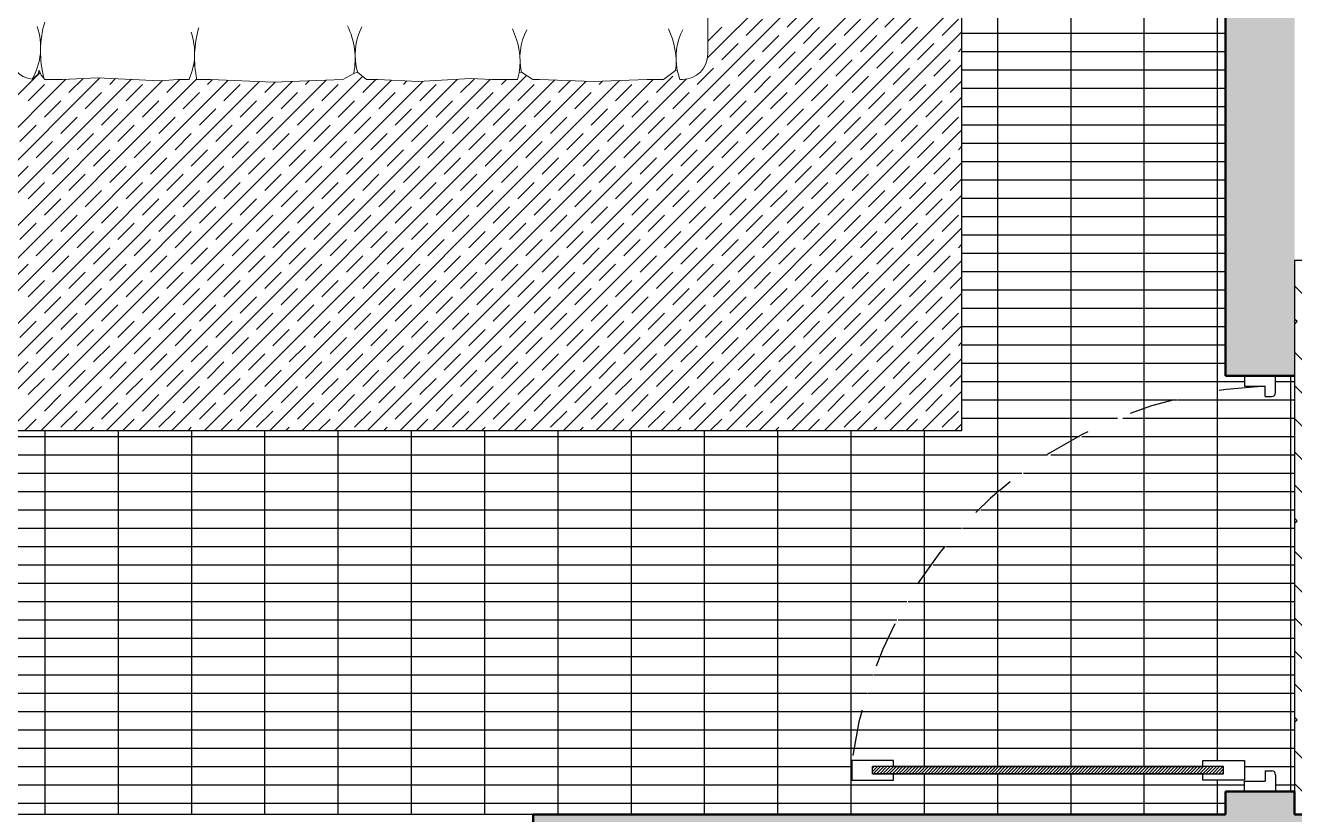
# Model space of a CAD drawing. Header units: millimetres. Extents: x 2999.9 to 3041.9, y 869.6 to 906.3.
# Drawn here: x 3004.869 to 3007.619, y 888.003 to 889.712 of the extents above; entities that cross this region are included whole.
import ezdxf

# ---------------------------------------------------------------- set-up
doc = ezdxf.new("R2010")
doc.units = ezdxf.units.MM
doc.linetypes.add('DASHED2', pattern=[9.525, 6.35, -3.175])
for name, color, linetype in [('1 proyeccion', 253, 'DASHED2'), ('1 puerta 0009', 242, 'Continuous'), ('1 puerta 002', 7, 'Continuous')]:
    doc.layers.add(name, color=color, linetype=linetype)
doc.layers.add('mori', color=166, linetype='Continuous', lineweight=30)
doc.layers.add('MOVI', color=7, linetype='Continuous', lineweight=9)

msp = doc.modelspace()

# ---------------------------------------------------------------- hatches: boundary and pattern name
at = {"layer": '1 puerta 0009'}
h = msp.add_hatch(dxfattribs=at)
h.set_pattern_fill('_USER', color=256, scale=0.0049, angle=225, style=0, pattern_type=0)
h.set_pattern_definition([(45, (0, 0), (-0.003464823228, 0.003464823228), [])])
h.paths.add_polyline_path([(3007.42, 888.1071), (3007.465, 888.1071), (3007.465, 888.0914), (3006.7045, 888.0914), (3006.7045, 888.1071), (3006.7495, 888.1071)])

# ---------------------------------------------------------------- linework, layer by layer
at = {"color": 251, "linetype": 'Continuous'}
for p, q in [((3006.9757, 888.7003), (3006.9757, 891.6736)), ((3007.1344, 888.8101), (3007.1344, 891.6736)), ((3007.2932, 888.8797), (3007.2932, 891.6736)), ((3007.4519, 888.9177), (3007.4519, 891.6736)), ((3006.8974, 889.6949), (3007.4688, 889.6949)), ((3006.8974, 889.6552), (3007.4688, 889.6552)), ((3006.8974, 889.6155), (3007.4688, 889.6155)), ((3006.8974, 889.5759), (3007.4688, 889.5759)), ((3006.8974, 889.5362), (3007.4688, 889.5362)), ((3006.8974, 889.4965), (3007.4688, 889.4965)), ((3006.8974, 889.4568), (3007.4688, 889.4568)), ((3006.8974, 889.4171), (3007.4688, 889.4171)), ((3006.8974, 889.3774), (3007.4688, 889.3774)), ((3006.8974, 889.3377), (3007.4688, 889.3377)), ((3006.8974, 889.298), (3007.4688, 889.298)), ((3006.8974, 889.2584), (3007.4688, 889.2584)), ((3006.8974, 889.2187), (3007.4688, 889.2187)), ((3006.8974, 889.179), (3007.4688, 889.179)), ((3007.6603, 889.1064), (3007.6188, 889.148)), ((3006.8974, 889.1393), (3007.4688, 889.1393)), ((3006.8974, 889.0996), (3007.4688, 889.0996)), ((3006.8974, 889.0599), (3007.4688, 889.0599)), ((3007.6244, 889.0705), (3007.6188, 889.0761)), ((3007.6188, 889.0648), (3007.6244, 889.0705)), ((3006.8974, 889.0202), (3007.4688, 889.0202)), ((3007.804, 888.819), (3007.6188, 889.0043)), ((3006.8974, 888.9805), (3007.4688, 888.9805)), ((3007.6107, 888.0531), (3007.6107, 888.9531)), ((3006.8974, 888.9409), (3007.51, 888.9409)), ((3007.5775, 888.9409), (3007.6188, 888.9409)), ((3007.7681, 888.7831), (3007.6188, 888.9324)), ((3006.8974, 888.9012), (3007.3633, 888.9012)), ((3007.3651, 888.9012), (3007.6188, 888.9012)), ((3007.4519, 888.1206), (3007.4519, 888.9171)), ((3007.2932, 888.1071), (3007.2932, 888.8795)), ((3006.8974, 888.8615), (3007.2353, 888.8615)), ((3007.2467, 888.8615), (3007.6188, 888.8615)), ((3007.7322, 888.7472), (3007.6188, 888.8606)), ((3003.9692, 888.8218), (3007.1528, 888.8218)), ((3004.9119, 888.0031), (3004.9119, 888.8338)), ((3005.0707, 888.0031), (3005.0707, 888.8338)), ((3005.2294, 888.0031), (3005.2294, 888.8338)), ((3005.3882, 888.0031), (3005.3882, 888.8338)), ((3005.5469, 888.0031), (3005.5469, 888.8338)), ((3005.7057, 888.0031), (3005.7057, 888.8338)), ((3005.8644, 888.0031), (3005.8644, 888.8338)), ((3006.0232, 888.0031), (3006.0232, 888.8338)), ((3006.1819, 888.0031), (3006.1819, 888.8338)), ((3006.3407, 888.0031), (3006.3407, 888.8338)), ((3006.4994, 888.0031), (3006.4994, 888.8338)), ((3006.6582, 888.0031), (3006.6582, 888.8338)), ((3006.8169, 888.5195), (3006.8169, 888.8338)), ((3007.1579, 888.8218), (3007.6188, 888.8218)), ((3007.1344, 888.1071), (3007.1344, 888.8098)), ((3007.6963, 888.7113), (3007.6188, 888.7888)), ((3003.9692, 888.7821), (3007.0837, 888.7821)), ((3007.0905, 888.7821), (3007.6188, 888.7821)), ((3003.9692, 888.7424), (3007.0281, 888.7424)), ((3007.0313, 888.7424), (3007.6188, 888.7424)), ((3003.9692, 888.7027), (3006.9789, 888.7027)), ((3006.981, 888.7027), (3007.6188, 888.7027)), ((3007.6603, 888.6753), (3007.6188, 888.7169)), ((3006.9757, 888.1071), (3006.9757, 888.6977)), ((3003.9692, 888.663), (3006.9364, 888.663)), ((3006.9392, 888.663), (3007.6188, 888.663)), ((3003.9692, 888.6234), (3006.8973, 888.6234)), ((3006.8996, 888.6234), (3007.6188, 888.6234)), ((3007.6244, 888.6394), (3007.6188, 888.6451)), ((3007.6188, 888.6338), (3007.6244, 888.6394)), ((3003.9692, 888.5837), (3006.8627, 888.5837)), ((3006.8638, 888.5837), (3007.6188, 888.5837)), ((3007.804, 888.388), (3007.6188, 888.5732)), ((3003.9692, 888.544), (3006.8328, 888.544)), ((3006.8355, 888.544), (3007.6188, 888.544)), ((3006.8169, 888.1071), (3006.8169, 888.518)), ((3003.9692, 888.5043), (3006.8071, 888.5043)), ((3006.8072, 888.5043), (3007.6188, 888.5043)), ((3007.7681, 888.3521), (3007.6188, 888.5014)), ((3003.9692, 888.4646), (3006.7789, 888.4646)), ((3006.7815, 888.4646), (3007.6188, 888.4646)), ((3007.7322, 888.3161), (3007.6188, 888.4295)), ((3003.9692, 888.4249), (3006.7572, 888.4249)), ((3006.7599, 888.4249), (3007.6188, 888.4249)), ((3003.9692, 888.3852), (3006.7404, 888.3852)), ((3006.7418, 888.3852), (3007.6188, 888.3852)), ((3003.9692, 888.3455), (3006.7237, 888.3455)), ((3006.7238, 888.3455), (3007.6188, 888.3455)), ((3007.6963, 888.2802), (3007.6188, 888.3577)), ((3003.9692, 888.3059), (3006.7058, 888.3059)), ((3006.7069, 888.3059), (3007.6188, 888.3059)), ((3003.9692, 888.2662), (3006.6929, 888.2662)), ((3006.6942, 888.2662), (3007.6188, 888.2662)), ((3007.6603, 888.2443), (3007.6188, 888.2859)), ((3003.9692, 888.2265), (3006.6838, 888.2265)), ((3006.6848, 888.2265), (3007.6188, 888.2265)), ((3007.6244, 888.2084), (3007.6188, 888.214)), ((3007.6188, 888.2027), (3007.6244, 888.2084)), ((3003.9692, 888.1868), (3006.6747, 888.1868)), ((3006.6753, 888.1868), (3007.6188, 888.1868)), ((3003.9692, 888.1471), (3006.6656, 888.1471)), ((3006.6658, 888.1471), (3007.6188, 888.1471)), ((3007.7578, 888.0031), (3007.6188, 888.1422)), ((3003.9692, 888.1074), (3006.6595, 888.1074)), ((3006.7495, 888.1074), (3007.42, 888.1074)), ((3007.51, 888.1074), (3007.6188, 888.1074)), ((3006.8169, 888.0031), (3006.8169, 888.0914)), ((3006.9757, 888.0031), (3006.9757, 888.0914)), ((3007.1344, 888.0031), (3007.1344, 888.0914)), ((3007.2932, 888.0031), (3007.2932, 888.0914)), ((3007.4519, 888.0031), (3007.4519, 888.0779)), ((3007.686, 888.0031), (3007.6188, 888.0703)), ((3003.9692, 888.0677), (3007.51, 888.0677)), ((3007.5775, 888.0677), (3007.6188, 888.0677)), ((3003.9692, 888.028), (3007.4688, 888.028))]:
    msp.add_line(p, q, dxfattribs=at)
for p, q in [((3006.8974, 890.4835), (3006.8974, 888.8338)), ((3011.8297, 889.2031), (3007.6188, 889.2031)), ((3007.6188, 889.2031), (3007.6188, 888.0031)), ((3006.8974, 888.8338), (3004.2748, 888.8338)), ((3007.6188, 888.0031), (3011.8297, 888.0031))]:
    msp.add_line(p, q)
at = {"color": 31, "linetype": 'Continuous'}
for p, q in [((3006.3468, 889.6415), (3006.8974, 890.1921)), ((3005.6098, 888.8338), (3006.8974, 890.1214)), ((3005.6805, 888.8338), (3006.8974, 890.0507)), ((3005.7512, 888.8338), (3006.8974, 889.98)), ((3005.8219, 888.8338), (3006.8974, 889.9093)), ((3005.8926, 888.8338), (3006.8974, 889.8386)), ((3005.9634, 888.8338), (3006.8974, 889.7678)), ((3006.4307, 889.6902), (3006.4661, 889.7255)), ((3006.5191, 889.7079), (3006.5545, 889.7432)), ((3006.6428, 889.6902), (3006.6782, 889.7255)), ((3006.7312, 889.7079), (3006.7666, 889.7432)), ((3006.855, 889.6902), (3006.8903, 889.7255)), ((3006.0341, 888.8338), (3006.8974, 889.6971)), ((3006.3475, 889.6777), (3006.3777, 889.7079)), ((3006.5545, 889.6725), (3006.5898, 889.7079)), ((3006.7666, 889.6725), (3006.8019, 889.7079)), ((3006.3777, 889.6372), (3006.413, 889.6725)), ((3006.4661, 889.6548), (3006.5014, 889.6902)), ((3006.5898, 889.6372), (3006.6252, 889.6725)), ((3006.6782, 889.6548), (3006.7136, 889.6902)), ((3006.8019, 889.6372), (3006.8373, 889.6725)), ((3006.413, 889.6018), (3006.4484, 889.6372)), ((3006.5014, 889.6195), (3006.5368, 889.6548)), ((3006.6252, 889.6018), (3006.6605, 889.6372)), ((3006.7136, 889.6195), (3006.7489, 889.6548)), ((3006.8373, 889.6018), (3006.8727, 889.6372)), ((3006.8903, 889.6548), (3006.8974, 889.6619)), ((3004.2748, 888.9837), (3004.901, 889.6099)), ((3005.2326, 889.6234), (3005.2364, 889.6273)), ((3006.1048, 888.8338), (3006.8974, 889.6264)), ((3006.3246, 889.5841), (3006.36, 889.6195)), ((3006.5368, 889.5841), (3006.5721, 889.6195)), ((3006.7489, 889.5841), (3006.7843, 889.6195)), ((3004.2748, 888.8423), (3005.0307, 889.5982)), ((3004.2748, 888.913), (3004.957, 889.5953)), ((3004.337, 888.8338), (3005.0982, 889.595)), ((3004.4077, 888.8338), (3005.1664, 889.5925)), ((3004.4784, 888.8338), (3005.2405, 889.5959)), ((3004.5491, 888.8338), (3005.3085, 889.5932)), ((3004.6198, 888.8338), (3005.3762, 889.5902)), ((3004.6906, 888.8338), (3005.4472, 889.5905)), ((3004.7613, 888.8338), (3005.5209, 889.5935)), ((3004.832, 888.8338), (3005.5998, 889.6016)), ((3004.8751, 889.5488), (3004.9104, 889.5841)), ((3004.9027, 888.8338), (3005.6623, 889.5934)), ((3004.9635, 889.5664), (3004.994, 889.597)), ((3004.9734, 888.8338), (3005.7306, 889.591)), ((3005.0441, 888.8338), (3005.8055, 889.5952)), ((3005.0519, 889.5841), (3005.0644, 889.5966)), ((3005.0872, 889.5488), (3005.1226, 889.5841)), ((3005.1148, 888.8338), (3005.8761, 889.5951)), ((3005.1756, 889.5664), (3005.2041, 889.5949)), ((3005.1855, 888.8338), (3005.9551, 889.6034)), ((3005.2562, 888.8338), (3006.0161, 889.5937)), ((3005.264, 889.5841), (3005.2746, 889.5947)), ((3005.2993, 889.5488), (3005.3347, 889.5841)), ((3005.327, 888.8338), (3006.0842, 889.5911)), ((3005.3877, 889.5664), (3005.4103, 889.589)), ((3005.3977, 888.8338), (3006.1565, 889.5927)), ((3005.4684, 888.8338), (3006.2295, 889.5949)), ((3005.4761, 889.5841), (3005.484, 889.592)), ((3005.5115, 889.5488), (3005.5468, 889.5841)), ((3005.5391, 888.8338), (3006.3009, 889.5956)), ((3005.5999, 889.5664), (3005.6283, 889.5949)), ((3005.6882, 889.5841), (3005.6958, 889.5917)), ((3005.7236, 889.5488), (3005.759, 889.5841)), ((3005.812, 889.5664), (3005.8421, 889.5965)), ((3005.9004, 889.5841), (3005.9112, 889.5949)), ((3005.9357, 889.5488), (3005.9711, 889.5841)), ((3006.0241, 889.5664), (3006.0501, 889.5924)), ((3006.1125, 889.5841), (3006.1197, 889.5913)), ((3006.1479, 889.5488), (3006.1832, 889.5841)), ((3006.2363, 889.5664), (3006.2716, 889.6018)), ((3006.36, 889.5488), (3006.3954, 889.5841)), ((3006.4484, 889.5664), (3006.4837, 889.6018)), ((3006.5721, 889.5488), (3006.6075, 889.5841)), ((3006.6605, 889.5664), (3006.6959, 889.6018)), ((3006.7843, 889.5488), (3006.8196, 889.5841)), ((3006.8727, 889.5664), (3006.8974, 889.5912)), ((3004.9988, 889.5311), (3005.0342, 889.5664)), ((3005.211, 889.5311), (3005.2463, 889.5664)), ((3005.4231, 889.5311), (3005.4584, 889.5664)), ((3005.6352, 889.5311), (3005.6706, 889.5664)), ((3005.8473, 889.5311), (3005.8827, 889.5664)), ((3006.0595, 889.5311), (3006.0948, 889.5664)), ((3006.1755, 888.8338), (3006.8974, 889.5557)), ((3006.2716, 889.5311), (3006.307, 889.5664)), ((3006.4837, 889.5311), (3006.5191, 889.5664)), ((3006.6959, 889.5311), (3006.7312, 889.5664)), ((3004.9104, 889.5134), (3004.9458, 889.5488)), ((3005.0342, 889.4957), (3005.0695, 889.5311)), ((3005.1226, 889.5134), (3005.1579, 889.5488)), ((3005.2463, 889.4957), (3005.2817, 889.5311)), ((3005.3347, 889.5134), (3005.3701, 889.5488)), ((3005.4584, 889.4957), (3005.4938, 889.5311)), ((3005.5468, 889.5134), (3005.5822, 889.5488)), ((3005.6706, 889.4957), (3005.7059, 889.5311)), ((3005.759, 889.5134), (3005.7943, 889.5488)), ((3005.8827, 889.4957), (3005.9181, 889.5311)), ((3005.9711, 889.5134), (3006.0064, 889.5488)), ((3006.0948, 889.4957), (3006.1302, 889.5311)), ((3006.1832, 889.5134), (3006.2186, 889.5488)), ((3006.307, 889.4957), (3006.3423, 889.5311)), ((3006.3954, 889.5134), (3006.4307, 889.5488)), ((3006.5191, 889.4957), (3006.5545, 889.5311)), ((3006.6075, 889.5134), (3006.6428, 889.5488)), ((3006.7312, 889.4957), (3006.7666, 889.5311)), ((3006.8196, 889.5134), (3006.855, 889.5488)), ((3004.9458, 889.4781), (3004.9811, 889.5134)), ((3005.1579, 889.4781), (3005.1933, 889.5134)), ((3005.3701, 889.4781), (3005.4054, 889.5134)), ((3005.5822, 889.4781), (3005.6175, 889.5134)), ((3005.7943, 889.4781), (3005.8297, 889.5134)), ((3006.0064, 889.4781), (3006.0418, 889.5134)), ((3006.2186, 889.4781), (3006.2539, 889.5134)), ((3006.4307, 889.4781), (3006.4661, 889.5134)), ((3006.6428, 889.4781), (3006.6782, 889.5134)), ((3006.855, 889.4781), (3006.8903, 889.5134)), ((3004.8574, 889.4604), (3004.8928, 889.4957)), ((3004.9811, 889.4427), (3005.0165, 889.4781)), ((3005.0695, 889.4604), (3005.1049, 889.4957)), ((3005.1933, 889.4427), (3005.2286, 889.4781)), ((3005.2817, 889.4604), (3005.317, 889.4957)), ((3005.4054, 889.4427), (3005.4408, 889.4781)), ((3005.4938, 889.4604), (3005.5292, 889.4957)), ((3005.6175, 889.4427), (3005.6529, 889.4781)), ((3005.7059, 889.4604), (3005.7413, 889.4957)), ((3005.8297, 889.4427), (3005.865, 889.4781)), ((3005.9181, 889.4604), (3005.9534, 889.4957)), ((3006.0418, 889.4427), (3006.0772, 889.4781)), ((3006.1302, 889.4604), (3006.1655, 889.4957)), ((3006.2462, 888.8338), (3006.8974, 889.485)), ((3006.2539, 889.4427), (3006.2893, 889.4781)), ((3006.3423, 889.4604), (3006.3777, 889.4957)), ((3006.4661, 889.4427), (3006.5014, 889.4781)), ((3006.5545, 889.4604), (3006.5898, 889.4957)), ((3006.6782, 889.4427), (3006.7136, 889.4781)), ((3006.7666, 889.4604), (3006.8019, 889.4957)), ((3004.8928, 889.425), (3004.9281, 889.4604)), ((3005.1049, 889.425), (3005.1402, 889.4604)), ((3005.317, 889.425), (3005.3524, 889.4604)), ((3005.5292, 889.425), (3005.5645, 889.4604)), ((3005.7413, 889.425), (3005.7766, 889.4604)), ((3005.9534, 889.425), (3005.9888, 889.4604)), ((3006.1655, 889.425), (3006.2009, 889.4604)), ((3006.3777, 889.425), (3006.413, 889.4604)), ((3006.5898, 889.425), (3006.6252, 889.4604)), ((3006.8019, 889.425), (3006.8373, 889.4604)), ((3006.8903, 889.4427), (3006.8974, 889.4497)), ((3004.9281, 889.3897), (3004.9635, 889.425)), ((3005.0165, 889.4073), (3005.0519, 889.4427)), ((3005.1402, 889.3897), (3005.1756, 889.425)), ((3005.2286, 889.4073), (3005.264, 889.4427)), ((3005.3524, 889.3897), (3005.3877, 889.425)), ((3005.4408, 889.4073), (3005.4761, 889.4427)), ((3005.5645, 889.3897), (3005.5999, 889.425)), ((3005.6529, 889.4073), (3005.6882, 889.4427)), ((3005.7766, 889.3897), (3005.812, 889.425)), ((3005.865, 889.4073), (3005.9004, 889.4427)), ((3005.9888, 889.3897), (3006.0241, 889.425)), ((3006.0772, 889.4073), (3006.1125, 889.4427)), ((3006.2009, 889.3897), (3006.2363, 889.425)), ((3006.2893, 889.4073), (3006.3246, 889.4427)), ((3006.413, 889.3897), (3006.4484, 889.425)), ((3006.5014, 889.4073), (3006.5368, 889.4427)), ((3006.6252, 889.3897), (3006.6605, 889.425)), ((3006.7136, 889.4073), (3006.7489, 889.4427)), ((3006.8373, 889.3897), (3006.8727, 889.425)), ((3004.8397, 889.372), (3004.8751, 889.4073)), ((3004.9635, 889.3543), (3004.9988, 889.3897)), ((3005.0519, 889.372), (3005.0872, 889.4073)), ((3005.1756, 889.3543), (3005.211, 889.3897)), ((3005.264, 889.372), (3005.2993, 889.4073)), ((3005.3877, 889.3543), (3005.4231, 889.3897)), ((3005.4761, 889.372), (3005.5115, 889.4073)), ((3005.5999, 889.3543), (3005.6352, 889.3897)), ((3005.6882, 889.372), (3005.7236, 889.4073)), ((3005.812, 889.3543), (3005.8473, 889.3897)), ((3005.9004, 889.372), (3005.9357, 889.4073)), ((3006.0241, 889.3543), (3006.0595, 889.3897)), ((3006.1125, 889.372), (3006.1479, 889.4073)), ((3006.2363, 889.3543), (3006.2716, 889.3897)), ((3006.3169, 888.8338), (3006.8974, 889.4143)), ((3006.3246, 889.372), (3006.36, 889.4073)), ((3006.4484, 889.3543), (3006.4837, 889.3897)), ((3006.5368, 889.372), (3006.5721, 889.4073)), ((3006.6605, 889.3543), (3006.6959, 889.3897)), ((3006.7489, 889.372), (3006.7843, 889.4073)), ((3004.8751, 889.3366), (3004.9104, 889.372)), ((3005.0872, 889.3366), (3005.1226, 889.372)), ((3005.2993, 889.3366), (3005.3347, 889.372)), ((3005.5115, 889.3366), (3005.5468, 889.372)), ((3005.7236, 889.3366), (3005.759, 889.372)), ((3005.9357, 889.3366), (3005.9711, 889.372)), ((3006.1479, 889.3366), (3006.1832, 889.372)), ((3006.36, 889.3366), (3006.3954, 889.372)), ((3006.5721, 889.3366), (3006.6075, 889.372)), ((3006.7843, 889.3366), (3006.8196, 889.372)), ((3006.8727, 889.3543), (3006.8974, 889.379)), ((3004.9104, 889.3013), (3004.9458, 889.3366)), ((3004.9988, 889.319), (3005.0342, 889.3543)), ((3005.1226, 889.3013), (3005.1579, 889.3366)), ((3005.211, 889.319), (3005.2463, 889.3543)), ((3005.3347, 889.3013), (3005.3701, 889.3366)), ((3005.4231, 889.319), (3005.4584, 889.3543)), ((3005.5468, 889.3013), (3005.5822, 889.3366)), ((3005.6352, 889.319), (3005.6706, 889.3543)), ((3005.759, 889.3013), (3005.7943, 889.3366)), ((3005.8473, 889.319), (3005.8827, 889.3543)), ((3005.9711, 889.3013), (3006.0064, 889.3366)), ((3006.0595, 889.319), (3006.0948, 889.3543)), ((3006.1832, 889.3013), (3006.2186, 889.3366)), ((3006.2716, 889.319), (3006.307, 889.3543)), ((3006.3876, 888.8338), (3006.8974, 889.3436)), ((3006.3954, 889.3013), (3006.4307, 889.3366)), ((3006.4837, 889.319), (3006.5191, 889.3543)), ((3006.6075, 889.3013), (3006.6428, 889.3366)), ((3006.6959, 889.319), (3006.7312, 889.3543)), ((3006.8196, 889.3013), (3006.855, 889.3366)), ((3005.0342, 889.2836), (3005.0695, 889.319)), ((3005.2463, 889.2836), (3005.2817, 889.319)), ((3005.4584, 889.2836), (3005.4938, 889.319)), ((3005.6706, 889.2836), (3005.7059, 889.319)), ((3005.8827, 889.2836), (3005.9181, 889.319)), ((3006.0948, 889.2836), (3006.1302, 889.319)), ((3006.307, 889.2836), (3006.3423, 889.319)), ((3006.5191, 889.2836), (3006.5545, 889.319)), ((3006.7312, 889.2836), (3006.7666, 889.319)), ((3004.8574, 889.2482), (3004.8928, 889.2836)), ((3004.9458, 889.2659), (3004.9811, 889.3013)), ((3005.0695, 889.2482), (3005.1049, 889.2836)), ((3005.1579, 889.2659), (3005.1933, 889.3013)), ((3005.2817, 889.2482), (3005.317, 889.2836)), ((3005.3701, 889.2659), (3005.4054, 889.3013)), ((3005.4938, 889.2482), (3005.5292, 889.2836)), ((3005.5822, 889.2659), (3005.6175, 889.3013)), ((3005.7059, 889.2482), (3005.7413, 889.2836)), ((3005.7943, 889.2659), (3005.8297, 889.3013)), ((3005.9181, 889.2482), (3005.9534, 889.2836)), ((3006.0064, 889.2659), (3006.0418, 889.3013)), ((3006.1302, 889.2482), (3006.1655, 889.2836)), ((3006.2186, 889.2659), (3006.2539, 889.3013)), ((3006.3423, 889.2482), (3006.3777, 889.2836)), ((3006.4307, 889.2659), (3006.4661, 889.3013)), ((3006.5545, 889.2482), (3006.5898, 889.2836)), ((3006.6428, 889.2659), (3006.6782, 889.3013)), ((3006.7666, 889.2482), (3006.8019, 889.2836)), ((3006.855, 889.2659), (3006.8903, 889.3013)), ((3004.9811, 889.2306), (3005.0165, 889.2659)), ((3005.1933, 889.2306), (3005.2286, 889.2659)), ((3005.4054, 889.2306), (3005.4408, 889.2659)), ((3005.6175, 889.2306), (3005.6529, 889.2659)), ((3005.8297, 889.2306), (3005.865, 889.2659)), ((3006.0418, 889.2306), (3006.0772, 889.2659)), ((3006.2539, 889.2306), (3006.2893, 889.2659)), ((3006.4583, 888.8338), (3006.8974, 889.2729)), ((3006.4661, 889.2306), (3006.5014, 889.2659)), ((3006.6782, 889.2306), (3006.7136, 889.2659)), ((3004.8928, 889.2129), (3004.9281, 889.2482)), ((3005.0165, 889.1952), (3005.0519, 889.2306)), ((3005.1049, 889.2129), (3005.1402, 889.2482)), ((3005.2286, 889.1952), (3005.264, 889.2306)), ((3005.317, 889.2129), (3005.3524, 889.2482)), ((3005.4408, 889.1952), (3005.4761, 889.2306)), ((3005.5292, 889.2129), (3005.5645, 889.2482)), ((3005.6529, 889.1952), (3005.6882, 889.2306)), ((3005.7413, 889.2129), (3005.7766, 889.2482)), ((3005.865, 889.1952), (3005.9004, 889.2306)), ((3005.9534, 889.2129), (3005.9888, 889.2482)), ((3006.0772, 889.1952), (3006.1125, 889.2306)), ((3006.1655, 889.2129), (3006.2009, 889.2482)), ((3006.2893, 889.1952), (3006.3246, 889.2306)), ((3006.3777, 889.2129), (3006.413, 889.2482)), ((3006.5014, 889.1952), (3006.5368, 889.2306)), ((3006.5898, 889.2129), (3006.6252, 889.2482)), ((3006.7136, 889.1952), (3006.7489, 889.2306)), ((3006.8019, 889.2129), (3006.8373, 889.2482)), ((3006.8903, 889.2306), (3006.8974, 889.2376)), ((3004.9281, 889.1775), (3004.9635, 889.2129)), ((3005.1402, 889.1775), (3005.1756, 889.2129)), ((3005.3524, 889.1775), (3005.3877, 889.2129)), ((3005.5645, 889.1775), (3005.5999, 889.2129)), ((3005.7766, 889.1775), (3005.812, 889.2129)), ((3005.9888, 889.1775), (3006.0241, 889.2129)), ((3006.2009, 889.1775), (3006.2363, 889.2129)), ((3006.413, 889.1775), (3006.4484, 889.2129)), ((3006.529, 888.8338), (3006.8974, 889.2022)), ((3006.6252, 889.1775), (3006.6605, 889.2129)), ((3006.8373, 889.1775), (3006.8727, 889.2129)), ((3004.8397, 889.1599), (3004.8751, 889.1952)), ((3004.9635, 889.1422), (3004.9988, 889.1775)), ((3005.0519, 889.1599), (3005.0872, 889.1952)), ((3005.1756, 889.1422), (3005.211, 889.1775)), ((3005.264, 889.1599), (3005.2993, 889.1952)), ((3005.3877, 889.1422), (3005.4231, 889.1775)), ((3005.4761, 889.1599), (3005.5115, 889.1952)), ((3005.5999, 889.1422), (3005.6352, 889.1775)), ((3005.6882, 889.1599), (3005.7236, 889.1952)), ((3005.812, 889.1422), (3005.8473, 889.1775)), ((3005.9004, 889.1599), (3005.9357, 889.1952)), ((3006.0241, 889.1422), (3006.0595, 889.1775)), ((3006.1125, 889.1599), (3006.1479, 889.1952)), ((3006.2363, 889.1422), (3006.2716, 889.1775)), ((3006.3246, 889.1599), (3006.36, 889.1952)), ((3006.4484, 889.1422), (3006.4837, 889.1775)), ((3006.5368, 889.1599), (3006.5721, 889.1952)), ((3006.6605, 889.1422), (3006.6959, 889.1775)), ((3006.7489, 889.1599), (3006.7843, 889.1952)), ((3004.8751, 889.1245), (3004.9104, 889.1599)), ((3004.9988, 889.1068), (3005.0342, 889.1422)), ((3005.0872, 889.1245), (3005.1226, 889.1599)), ((3005.211, 889.1068), (3005.2463, 889.1422)), ((3005.2993, 889.1245), (3005.3347, 889.1599)), ((3005.4231, 889.1068), (3005.4584, 889.1422)), ((3005.5115, 889.1245), (3005.5468, 889.1599)), ((3005.6352, 889.1068), (3005.6706, 889.1422)), ((3005.7236, 889.1245), (3005.759, 889.1599)), ((3005.8473, 889.1068), (3005.8827, 889.1422)), ((3005.9357, 889.1245), (3005.9711, 889.1599)), ((3006.0595, 889.1068), (3006.0948, 889.1422)), ((3006.1479, 889.1245), (3006.1832, 889.1599)), ((3006.2716, 889.1068), (3006.307, 889.1422)), ((3006.36, 889.1245), (3006.3954, 889.1599)), ((3006.4837, 889.1068), (3006.5191, 889.1422)), ((3006.5721, 889.1245), (3006.6075, 889.1599)), ((3006.6959, 889.1068), (3006.7312, 889.1422)), ((3006.7843, 889.1245), (3006.8196, 889.1599)), ((3006.8727, 889.1422), (3006.8974, 889.1669)), ((3004.9104, 889.0891), (3004.9458, 889.1245)), ((3005.1226, 889.0891), (3005.1579, 889.1245)), ((3005.3347, 889.0891), (3005.3701, 889.1245)), ((3005.5468, 889.0891), (3005.5822, 889.1245)), ((3005.759, 889.0891), (3005.7943, 889.1245)), ((3005.9711, 889.0891), (3006.0064, 889.1245)), ((3006.1832, 889.0891), (3006.2186, 889.1245)), ((3006.3954, 889.0891), (3006.4307, 889.1245)), ((3006.5997, 888.8338), (3006.8974, 889.1314)), ((3006.6075, 889.0891), (3006.6428, 889.1245)), ((3006.8196, 889.0891), (3006.855, 889.1245)), ((3004.9458, 889.0538), (3004.9811, 889.0891)), ((3005.0342, 889.0715), (3005.0695, 889.1068)), ((3005.1579, 889.0538), (3005.1933, 889.0891)), ((3005.2463, 889.0715), (3005.2817, 889.1068)), ((3005.3701, 889.0538), (3005.4054, 889.0891)), ((3005.4584, 889.0715), (3005.4938, 889.1068)), ((3005.5822, 889.0538), (3005.6175, 889.0891)), ((3005.6706, 889.0715), (3005.7059, 889.1068)), ((3005.7943, 889.0538), (3005.8297, 889.0891)), ((3005.8827, 889.0715), (3005.9181, 889.1068)), ((3006.0064, 889.0538), (3006.0418, 889.0891)), ((3006.0948, 889.0715), (3006.1302, 889.1068)), ((3006.2186, 889.0538), (3006.2539, 889.0891)), ((3006.307, 889.0715), (3006.3423, 889.1068)), ((3006.4307, 889.0538), (3006.4661, 889.0891)), ((3006.5191, 889.0715), (3006.5545, 889.1068)), ((3006.6428, 889.0538), (3006.6782, 889.0891)), ((3006.7312, 889.0715), (3006.7666, 889.1068)), ((3006.855, 889.0538), (3006.8903, 889.0891)), ((3004.8574, 889.0361), (3004.8928, 889.0715)), ((3005.0695, 889.0361), (3005.1049, 889.0715)), ((3005.2817, 889.0361), (3005.317, 889.0715)), ((3005.4938, 889.0361), (3005.5292, 889.0715)), ((3005.7059, 889.0361), (3005.7413, 889.0715)), ((3005.9181, 889.0361), (3005.9534, 889.0715)), ((3006.1302, 889.0361), (3006.1655, 889.0715)), ((3006.3423, 889.0361), (3006.3777, 889.0715)), ((3006.5545, 889.0361), (3006.5898, 889.0715)), ((3006.6705, 888.8338), (3006.8974, 889.0607)), ((3006.7666, 889.0361), (3006.8019, 889.0715)), ((3004.8928, 889.0008), (3004.9281, 889.0361)), ((3004.9811, 889.0184), (3005.0165, 889.0538)), ((3005.1049, 889.0008), (3005.1402, 889.0361)), ((3005.1933, 889.0184), (3005.2286, 889.0538)), ((3005.317, 889.0008), (3005.3524, 889.0361)), ((3005.4054, 889.0184), (3005.4408, 889.0538)), ((3005.5292, 889.0008), (3005.5645, 889.0361)), ((3005.6175, 889.0184), (3005.6529, 889.0538)), ((3005.7413, 889.0008), (3005.7766, 889.0361)), ((3005.8297, 889.0184), (3005.865, 889.0538)), ((3005.9534, 889.0008), (3005.9888, 889.0361)), ((3006.0418, 889.0184), (3006.0772, 889.0538)), ((3006.1655, 889.0008), (3006.2009, 889.0361)), ((3006.2539, 889.0184), (3006.2893, 889.0538)), ((3006.3777, 889.0008), (3006.413, 889.0361)), ((3006.4661, 889.0184), (3006.5014, 889.0538)), ((3006.5898, 889.0008), (3006.6252, 889.0361)), ((3006.6782, 889.0184), (3006.7136, 889.0538)), ((3006.8019, 889.0008), (3006.8373, 889.0361)), ((3005.0165, 888.9831), (3005.0519, 889.0184)), ((3005.2286, 888.9831), (3005.264, 889.0184)), ((3005.4408, 888.9831), (3005.4761, 889.0184)), ((3005.6529, 888.9831), (3005.6882, 889.0184)), ((3005.865, 888.9831), (3005.9004, 889.0184)), ((3006.0772, 888.9831), (3006.1125, 889.0184)), ((3006.2893, 888.9831), (3006.3246, 889.0184)), ((3006.5014, 888.9831), (3006.5368, 889.0184)), ((3006.7136, 888.9831), (3006.7489, 889.0184)), ((3006.8903, 889.0184), (3006.8974, 889.0255)), ((3004.8397, 888.9477), (3004.8751, 888.9831)), ((3004.9281, 888.9654), (3004.9635, 889.0008)), ((3005.0519, 888.9477), (3005.0872, 888.9831)), ((3005.1402, 888.9654), (3005.1756, 889.0008)), ((3005.264, 888.9477), (3005.2993, 888.9831)), ((3005.3524, 888.9654), (3005.3877, 889.0008)), ((3005.4761, 888.9477), (3005.5115, 888.9831)), ((3005.5645, 888.9654), (3005.5999, 889.0008)), ((3005.6882, 888.9477), (3005.7236, 888.9831)), ((3005.7766, 888.9654), (3005.812, 889.0008)), ((3005.9004, 888.9477), (3005.9357, 888.9831)), ((3005.9888, 888.9654), (3006.0241, 889.0008)), ((3006.1125, 888.9477), (3006.1479, 888.9831)), ((3006.2009, 888.9654), (3006.2363, 889.0008)), ((3006.3246, 888.9477), (3006.36, 888.9831)), ((3006.413, 888.9654), (3006.4484, 889.0008)), ((3006.5368, 888.9477), (3006.5721, 888.9831)), ((3006.6252, 888.9654), (3006.6605, 889.0008)), ((3006.7412, 888.8338), (3006.8974, 888.99)), ((3006.7489, 888.9477), (3006.7843, 888.9831)), ((3006.8373, 888.9654), (3006.8727, 889.0008)), ((3004.9635, 888.93), (3004.9988, 888.9654)), ((3005.1756, 888.93), (3005.211, 888.9654)), ((3005.3877, 888.93), (3005.4231, 888.9654)), ((3005.5999, 888.93), (3005.6352, 888.9654)), ((3005.812, 888.93), (3005.8473, 888.9654)), ((3006.0241, 888.93), (3006.0595, 888.9654)), ((3006.2363, 888.93), (3006.2716, 888.9654)), ((3006.4484, 888.93), (3006.4837, 888.9654)), ((3006.6605, 888.93), (3006.6959, 888.9654)), ((3006.8727, 888.93), (3006.8974, 888.9548)), ((3004.8751, 888.9124), (3004.9104, 888.9477)), ((3004.9988, 888.8947), (3005.0342, 888.93)), ((3005.0872, 888.9124), (3005.1226, 888.9477)), ((3005.211, 888.8947), (3005.2463, 888.93)), ((3005.2993, 888.9124), (3005.3347, 888.9477)), ((3005.4231, 888.8947), (3005.4584, 888.93)), ((3005.5115, 888.9124), (3005.5468, 888.9477)), ((3005.6352, 888.8947), (3005.6706, 888.93)), ((3005.7236, 888.9124), (3005.759, 888.9477)), ((3005.8473, 888.8947), (3005.8827, 888.93)), ((3005.9357, 888.9124), (3005.9711, 888.9477)), ((3006.0595, 888.8947), (3006.0948, 888.93)), ((3006.1479, 888.9124), (3006.1832, 888.9477)), ((3006.2716, 888.8947), (3006.307, 888.93)), ((3006.36, 888.9124), (3006.3954, 888.9477)), ((3006.4837, 888.8947), (3006.5191, 888.93)), ((3006.5721, 888.9124), (3006.6075, 888.9477)), ((3006.6959, 888.8947), (3006.7312, 888.93)), ((3006.7843, 888.9124), (3006.8196, 888.9477)), ((3004.9104, 888.877), (3004.9458, 888.9124)), ((3005.0342, 888.8593), (3005.0695, 888.8947)), ((3005.1226, 888.877), (3005.1579, 888.9124)), ((3005.2463, 888.8593), (3005.2817, 888.8947)), ((3005.3347, 888.877), (3005.3701, 888.9124)), ((3005.4584, 888.8593), (3005.4938, 888.8947)), ((3005.5468, 888.877), (3005.5822, 888.9124)), ((3005.6706, 888.8593), (3005.7059, 888.8947)), ((3005.759, 888.877), (3005.7943, 888.9124)), ((3005.8827, 888.8593), (3005.9181, 888.8947)), ((3005.9711, 888.877), (3006.0064, 888.9124)), ((3006.0948, 888.8593), (3006.1302, 888.8947)), ((3006.1832, 888.877), (3006.2186, 888.9124)), ((3006.307, 888.8593), (3006.3423, 888.8947)), ((3006.3954, 888.877), (3006.4307, 888.9124)), ((3006.5191, 888.8593), (3006.5545, 888.8947)), ((3006.6075, 888.877), (3006.6428, 888.9124)), ((3006.7312, 888.8593), (3006.7666, 888.8947)), ((3006.8119, 888.8338), (3006.8974, 888.9193)), ((3006.8196, 888.877), (3006.855, 888.9124)), ((3004.9458, 888.8417), (3004.9811, 888.877)), ((3005.1579, 888.8417), (3005.1933, 888.877)), ((3005.3701, 888.8417), (3005.4054, 888.877)), ((3005.5822, 888.8417), (3005.6175, 888.877)), ((3005.7943, 888.8417), (3005.8297, 888.877)), ((3006.0064, 888.8417), (3006.0418, 888.877)), ((3006.2186, 888.8417), (3006.2539, 888.877)), ((3006.4307, 888.8417), (3006.4661, 888.877)), ((3006.6428, 888.8417), (3006.6782, 888.877)), ((3006.855, 888.8417), (3006.8903, 888.877)), ((3004.8672, 888.8338), (3004.8928, 888.8593)), ((3005.0087, 888.8338), (3005.0165, 888.8417)), ((3005.0794, 888.8338), (3005.1049, 888.8593)), ((3005.2208, 888.8338), (3005.2286, 888.8417)), ((3005.2915, 888.8338), (3005.317, 888.8593)), ((3005.4329, 888.8338), (3005.4408, 888.8417)), ((3005.5036, 888.8338), (3005.5292, 888.8593)), ((3005.645, 888.8338), (3005.6529, 888.8417)), ((3005.7158, 888.8338), (3005.7413, 888.8593)), ((3005.8572, 888.8338), (3005.865, 888.8417)), ((3005.9279, 888.8338), (3005.9534, 888.8593)), ((3006.0693, 888.8338), (3006.0772, 888.8417)), ((3006.14, 888.8338), (3006.1655, 888.8593)), ((3006.2814, 888.8338), (3006.2893, 888.8417)), ((3006.3522, 888.8338), (3006.3777, 888.8593)), ((3006.4936, 888.8338), (3006.5014, 888.8417)), ((3006.5643, 888.8338), (3006.5898, 888.8593)), ((3006.7057, 888.8338), (3006.7136, 888.8417)), ((3006.7764, 888.8338), (3006.8019, 888.8593)), ((3006.8826, 888.8338), (3006.8974, 888.8486))]:
    msp.add_line(p, q, dxfattribs=at)
at = {"color": 41, "lineweight": 30}
msp.add_line((3005.9692, 888.0031), (3004.4692, 888.0031), dxfattribs=at)
at = {"color": 0, "linetype": 'Continuous'}
for points in [[(3007.4688, 888.9531), (3007.4688, 890.3988), (3007.6188, 888.9531)], [(3007.6188, 889.353), (3007.4688, 890.3988), (3007.6188, 890.3988)], [(3007.6188, 888.9531), (3007.4688, 890.3988), (3007.6188, 889.2031)], [(3007.6188, 889.2031), (3007.4688, 890.3988), (3007.6188, 889.353)]]:
    msp.add_solid(points, dxfattribs=at)
at = {"linetype": 'Continuous'}
for points in [[(3007.4688, 888.0031), (3007.4688, 888.0531), (3007.6188, 887.8531)], [(3007.6188, 888.0031), (3007.4688, 888.0531), (3007.6188, 888.0531)], [(3007.6188, 887.8531), (3007.4688, 888.0531), (3007.6188, 888.0031)], [(3005.9692, 887.8531), (3005.9692, 888.0031), (3006.7692, 887.8531)], [(3006.7692, 887.8531), (3005.9692, 888.0031), (3006.7692, 888.0031)], [(3006.7692, 887.8531), (3006.7692, 888.0031), (3006.9192, 887.0531)], [(3006.9192, 887.8531), (3006.7692, 888.0031), (3006.9192, 888.0031)], [(3006.9192, 887.0531), (3006.7692, 888.0031), (3006.9192, 887.8531)], [(3006.9192, 887.8531), (3006.9192, 888.0031), (3007.4688, 887.8531)], [(3007.4688, 887.8531), (3006.9192, 888.0031), (3007.4688, 888.0031)], [(3007.4688, 887.8531), (3007.4688, 888.0031), (3007.6188, 887.8531)], [(3007.6188, 887.8531), (3007.6188, 888.0031), (3008.5692, 887.8531)], [(3008.5692, 887.8531), (3007.6188, 888.0031), (3008.5692, 888.0031)]]:
    msp.add_solid(points, dxfattribs=at)
at = {"layer": '1 proyeccion', "ltscale": 0.005}
msp.add_arc((3007.5905, 887.9914), 0.9399, 92.1608, 172.0993, dxfattribs=at)
at = {"layer": '1 puerta 002'}
for p, q in [((3007.51, 888.9531), (3007.51, 888.9306)), ((3007.5775, 888.9531), (3007.51, 888.9531)), ((3007.5775, 888.9171), (3007.5775, 888.9531)), ((3007.51, 888.9306), (3007.555, 888.9306)), ((3007.555, 888.9081), (3007.555, 888.9306)), ((3007.555, 888.9081), (3007.5685, 888.9081)), ((3006.7495, 888.1071), (3006.7045, 888.1071)), ((3006.7045, 888.0914), (3006.7045, 888.1071)), ((3007.555, 888.0981), (3007.5685, 888.0981)), ((3007.555, 888.0981), (3007.555, 888.0756)), ((3007.51, 888.0531), (3007.51, 888.0756)), ((3007.51, 888.0756), (3007.555, 888.0756)), ((3007.5775, 888.0891), (3007.5775, 888.0531)), ((3007.5775, 888.0531), (3007.51, 888.0531))]:
    msp.add_line(p, q, dxfattribs=at)
msp.add_lwpolyline([(3007.42, 888.1071), (3006.7495, 888.1071), (3006.7495, 888.1206), (3006.6595, 888.1206), (3006.6595, 888.0779), (3006.7495, 888.0779), (3006.7495, 888.0914)], dxfattribs=at)
msp.add_lwpolyline([(3007.465, 888.0914), (3007.465, 888.1071), (3007.42, 888.1071), (3007.42, 888.1206), (3007.51, 888.1206), (3007.51, 888.0779), (3007.42, 888.0779), (3007.42, 888.0914), (3006.7495, 888.0914), (3006.7045, 888.0914)], close=True, dxfattribs=at)
for centre, start, end in [((3007.5685, 888.9171), 270, 0), ((3007.5685, 888.0891), 0, 90)]:
    msp.add_arc(centre, 0.009, start, end, dxfattribs=at)
at = {"layer": 'mori', "color": 152, "lineweight": 50}
for p, q in [((3007.4688, 888.9531), (3007.4688, 890.3988)), ((3007.4688, 888.9531), (3007.6188, 888.9531)), ((3007.6188, 888.0531), (3007.4688, 888.0531)), ((3007.4688, 888.0531), (3007.4688, 888.0031)), ((3007.6188, 888.0031), (3007.6188, 888.0531)), ((3005.9692, 888.0031), (3007.4688, 888.0031)), ((3005.9692, 887.8531), (3005.9692, 888.0031)), ((3007.6188, 888.0031), (3008.5692, 888.0031))]:
    msp.add_line(p, q, dxfattribs=at)
at = {"layer": 'MOVI'}
for p, q in [((3006.3475, 889.7568), (3006.3475, 889.6499)), ((3004.9495, 889.5949), (3004.9115, 889.5949)), ((3005.2237, 889.5949), (3005.2004, 889.5949)), ((3005.2705, 889.5949), (3005.2407, 889.5949)), ((3005.6324, 889.5949), (3005.6082, 889.5949)), ((3005.9351, 889.5949), (3005.88, 889.5949)), ((3005.983, 889.5949), (3005.9685, 889.5949)), ((3006.2516, 889.5949), (3006.2162, 889.5949)), ((3006.2869, 889.5949), (3006.2925, 889.5949))]:
    msp.add_line(p, q, dxfattribs=at)
for points in [[(3004.8838, 889.5953), (3004.8959, 889.6057), (3004.8992, 889.6148), (3004.903, 889.6044), (3004.9115, 889.5949)], [(3005.2705, 889.5949), (3005.4067, 889.5888), (3005.5568, 889.5949), (3005.5805, 889.6081), (3005.5888, 889.6105), (3005.6082, 889.5949)], [(3005.9351, 889.5949), (3005.9389, 889.609), (3005.9442, 889.6103), (3005.9685, 889.5949)], [(3006.2516, 889.5949), (3006.2777, 889.6145), (3006.2812, 889.6152), (3006.2869, 889.5949)], [(3004.9495, 889.5949), (3005.0255, 889.5985), (3005.1606, 889.592), (3005.2004, 889.5949)], [(3005.6324, 889.5949), (3005.7203, 889.5904), (3005.8345, 889.5969), (3005.88, 889.5949)], [(3005.983, 889.5949), (3006.0992, 889.5905), (3006.2162, 889.5949)]]:
    msp.add_lwpolyline(points, dxfattribs=at)
for centre, radius, start, end in [((3005.1331, 889.6555), 0.2311, 163.9853, 194.5806), ((3004.7633, 889.6643), 0.1389, 330.2048, 18.9919), ((3005.0969, 889.6518), 0.1389, 335.8404, 18.9919), ((3005.4668, 889.6429), 0.2311, 163.9853, 191.9955), ((3005.4216, 889.6395), 0.162, 348.8205, 26.1603), ((3005.7175, 889.6477), 0.1341, 152.7511, 196.1313), ((3005.7787, 889.633), 0.162, 351.4985, 26.1603), ((3006.0746, 889.6412), 0.1341, 152.7511, 193.3336), ((3006.1168, 889.6329), 0.162, 353.4506, 26.1603), ((3006.4127, 889.6412), 0.1341, 152.7511, 191.1853), ((3004.8901, 889.6499), 0.055, 180, 263.4836), ((3006.2925, 889.6499), 0.055, 270, 0)]:
    msp.add_arc(centre, radius, start, end, dxfattribs=at)

doc.saveas('drawing.dxf')
